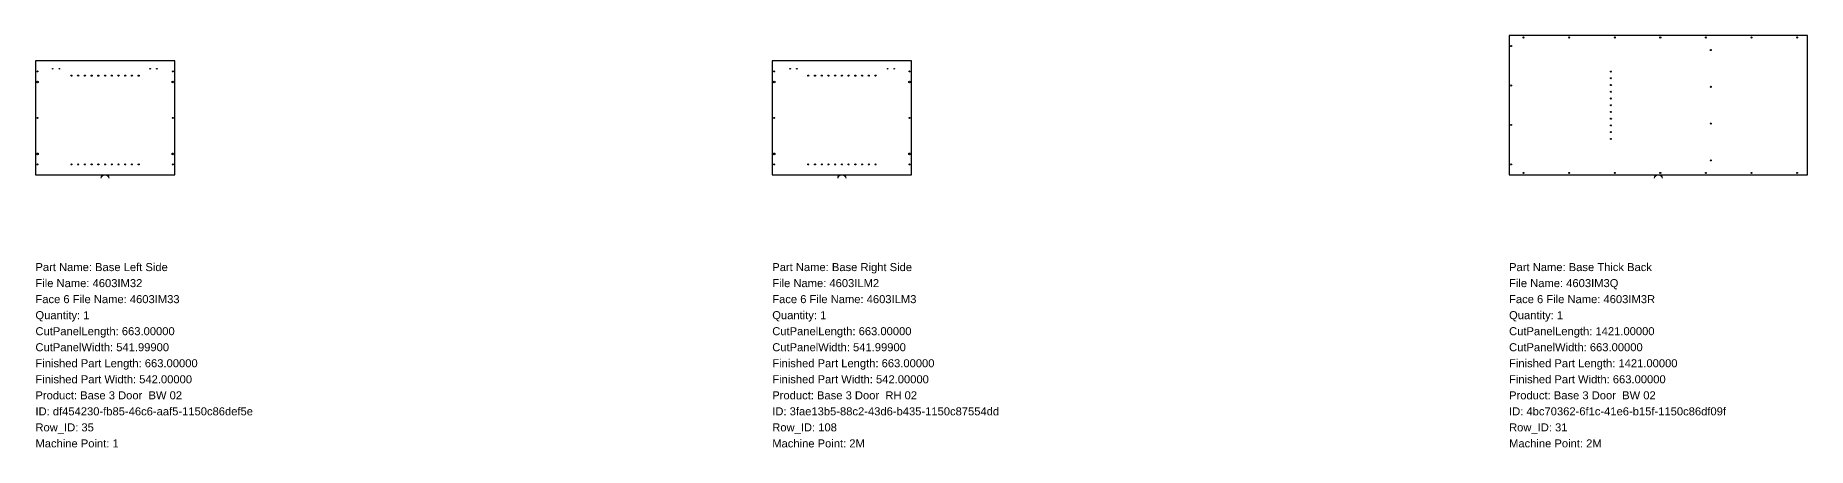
# Model space of a CAD drawing. Header units: inches. Extents: x 0 to 88487, y -1296 to 663.
# Drawn here: x 13040 to 21477, y -1296 to 663 of the extents above; entities that cross this region are included whole.
import ezdxf

# ---------------------------------------------------------------- set-up
doc = ezdxf.new("R2010")
doc.units = ezdxf.units.IN
doc.header["$MEASUREMENT"] = 0
for name, color, linetype in [('BORDER_Z19P0RT1001', 7, 'Continuous'), ('NESTTEXT', 1, 'Continuous'), ('VBORE_Z11P0', 3, 'Continuous'), ('VBORE_Z12P0', 3, 'Continuous'), ('VBORE_Z19P0', 1, 'Continuous'), ('VBORE_Z2P0', 3, 'Continuous')]:
    doc.layers.add(name, color=color, linetype=linetype)
doc.styles.get("Standard").update_dxf_attribs({"font": 'arial.ttf'})

msp = doc.modelspace()

# ---------------------------------------------------------------- linework, layer by layer
at = {"layer": 'BORDER_Z19P0RT1001', "color": 2}
for points in [[(20748.325, -15, -0.41421356), (20763.325, 0), (21477, 0), (21477, 663), (20056, 663), (20056, 0), (20769.675, 0, -0.41421356), (20784.675, -15)], [(13353.725, -15, -0.41421356), (13368.725, 0), (13703.4, 0), (13703.4, 541.999), (13040.4, 541.999), (13040.4, 0), (13375.075, 0, -0.41421356), (13390.075, -15)], [(16861.525, -15, -0.41421356), (16876.525, 0), (17211.2, 0), (17211.2, 541.999), (16548.2, 541.999), (16548.2, 0), (16882.875, 0, -0.41421356), (16897.875, -15)]]:
    msp.add_lwpolyline(points, format="xyb", dxfattribs=at)
at = {"layer": 'VBORE_Z11P0', "color": 3}
for centre in [(13211.9, 471.999), (13243.9, 471.999), (13275.9, 471.999), (13307.9, 471.999), (13339.9, 471.999), (13371.9, 471.999), (13403.9, 471.999), (13435.9, 471.999), (13467.9, 471.999), (13499.9, 471.999), (13531.9, 471.999), (16719.7, 471.999), (16751.7, 471.999), (16783.7, 471.999), (16815.7, 471.999), (16847.7, 471.999), (16879.7, 471.999), (16911.7, 471.999), (16943.7, 471.999), (16975.7, 471.999), (17007.7, 471.999), (17039.7, 471.999), (20540.75, 491.5), (20540.75, 491.5), (20540.75, 459.5), (20540.75, 459.5), (20540.75, 427.5), (20540.75, 427.5), (20540.75, 395.5), (20540.75, 395.5), (20540.75, 363.5), (20540.75, 363.5), (20540.75, 331.5), (20540.75, 331.5), (20540.75, 299.5), (20540.75, 299.5), (20540.75, 267.5), (20540.75, 267.5), (20540.75, 235.5), (20540.75, 235.5), (20540.75, 203.5), (20540.75, 203.5), (20540.75, 171.5), (20540.75, 171.5), (13211.9, 49.999), (13243.9, 49.999), (13275.9, 49.999), (13307.9, 49.999), (13339.9, 49.999), (13371.9, 49.999), (13403.9, 49.999), (13435.9, 49.999), (13467.9, 49.999), (13499.9, 49.999), (13531.9, 49.999), (16719.7, 49.999), (16751.7, 49.999), (16783.7, 49.999), (16815.7, 49.999), (16847.7, 49.999), (16879.7, 49.999), (16911.7, 49.999), (16943.7, 49.999), (16975.7, 49.999), (17007.7, 49.999), (17039.7, 49.999)]:
    msp.add_circle(centre, 2.505, dxfattribs=at)
at = {"layer": 'VBORE_Z12P0', "color": 3}
for centre in [(13049.9, 441.999), (13693.9, 441.999), (16557.7, 441.999), (17201.7, 441.999), (13049.9, 99.999), (13693.9, 99.999), (16557.7, 99.999), (17201.7, 99.999)]:
    msp.add_circle(centre, 4, dxfattribs=at)
at = {"layer": 'VBORE_Z19P0', "color": 3}
for centre in [(20065.5, 613), (20125, 653.5), (20342, 653.5), (20559, 653.5), (20776, 653.5), (20993, 653.5), (21016, 594), (21210, 653.5), (21427, 653.5), (13049.9, 491.999), (13693.9, 491.999), (16557.7, 491.999), (17201.7, 491.999), (20065.5, 425.333), (21016, 419), (13049.9, 270.999), (13693.9, 270.999), (16557.7, 270.999), (17201.7, 270.999), (20065.5, 237.667), (21016, 244), (13049.9, 49.999), (13693.9, 49.999), (16557.7, 49.999), (17201.7, 49.999), (20065.5, 50), (20125, 9.5), (20342, 9.5), (20559, 9.5), (20776, 9.5), (20993, 9.5), (21016, 69), (21210, 9.5), (21427, 9.5)]:
    msp.add_circle(centre, 2.5, dxfattribs=at)
at = {"layer": 'VBORE_Z2P0', "color": 3}
for centre in [(13122.4, 504.999), (13154.4, 504.999), (13586.4, 504.999), (13618.4, 504.999), (16633.2, 504.999), (16665.2, 504.999), (17097.2, 504.999), (17129.2, 504.999)]:
    msp.add_circle(centre, 1.5, dxfattribs=at)

# ---------------------------------------------------------------- texts
at = {"layer": 'NESTTEXT', "color": 1}
for s, p in [('Part Name: Base Left Side', (13040.4, -457.2)), ('Part Name: Base Right Side', (16548.2, -457.2)), ('Part Name: Base Thick Back', (20056, -457.2)), ('File Name: 4603IM32', (13040.4, -533.4)), ('File Name: 4603ILM2', (16548.2, -533.4)), ('File Name: 4603IM3Q', (20056, -533.4)), ('Face 6 File Name: 4603IM33', (13040.4, -609.6)), ('Face 6 File Name: 4603ILM3', (16548.2, -609.6)), ('Face 6 File Name: 4603IM3R', (20056, -609.6)), ('Quantity: 1', (13040.4, -685.8)), ('Quantity: 1', (16548.2, -685.8)), ('Quantity: 1', (20056, -685.8)), ('CutPanelLength: 663.00000', (13040.4, -762)), ('CutPanelLength: 663.00000', (16548.2, -762)), ('CutPanelLength: 1421.00000', (20056, -762)), ('CutPanelWidth: 541.99900', (13040.4, -838.2)), ('CutPanelWidth: 541.99900', (16548.2, -838.2)), ('CutPanelWidth: 663.00000', (20056, -838.2)), ('Finished Part Length: 663.00000', (13040.4, -914.4)), ('Finished Part Length: 663.00000', (16548.2, -914.4)), ('Finished Part Length: 1421.00000', (20056, -914.4)), ('Finished Part Width: 542.00000', (13040.4, -990.6)), ('Finished Part Width: 542.00000', (16548.2, -990.6)), ('Finished Part Width: 663.00000', (20056, -990.6)), ('Product: Base 3 Door  BW 02', (13040.4, -1066.8)), ('Product: Base 3 Door  RH 02', (16548.2, -1066.8)), ('Product: Base 3 Door  BW 02', (20056, -1066.8)), ('Row_ID: 35', (13040.4, -1219.2)), ('ID: df454230-fb85-46c6-aaf5-1150c86def5e', (13040.4, -1143)), ('Row_ID: 108', (16548.2, -1219.2)), ('ID: 3fae13b5-88c2-43d6-b435-1150c87554dd', (16548.2, -1143)), ('Row_ID: 31', (20056, -1219.2)), ('ID: 4bc70362-6f1c-41e6-b15f-1150c86df09f', (20056, -1143)), ('Machine Point: 1', (13040.4, -1295.4)), ('Machine Point: 2M', (16548.2, -1295.4)), ('Machine Point: 2M', (20056, -1295.4))]:
    msp.add_text(s, height=38.1, dxfattribs=at).set_placement(p)

doc.saveas('drawing.dxf')
